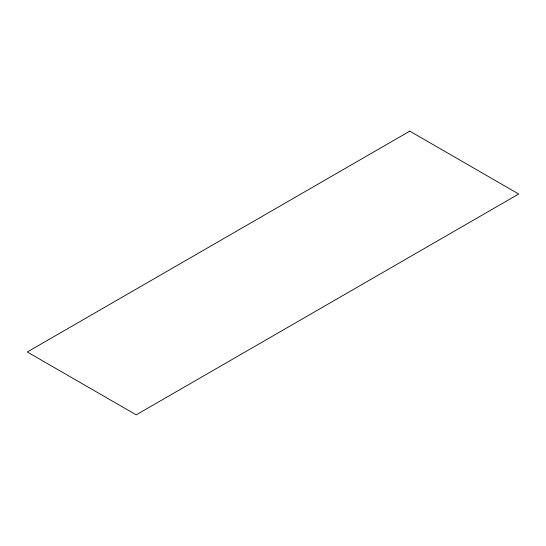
<?xml version="1.0" encoding="UTF-8"?>
<svg xmlns="http://www.w3.org/2000/svg" width="546" height="546" viewBox="0 0 546 546"><rect width="100%" height="100%" fill="white"/><g stroke="black" fill="none" stroke-linecap="round" stroke-linejoin="round"><path stroke-width="0.82" d="M409.793 131.149L27.3 351.979L136.207 414.851L518.7 194.021L409.793 131.149"/></g></svg>
